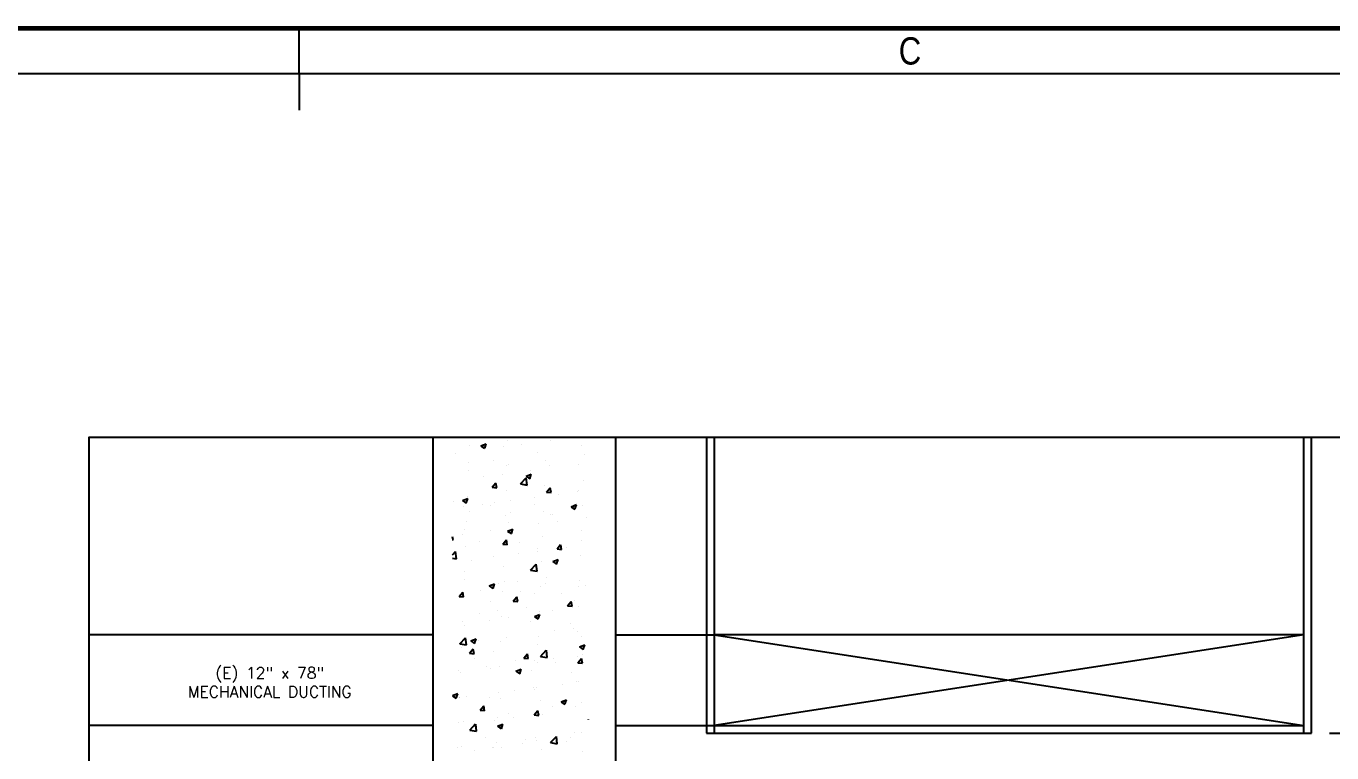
# Model space of a CAD drawing. Extents: x 1.3 to 36.8, y 1.2 to 24.4.
# Drawn here: x 7.617 to 11.215, y 22.417 to 24.418 of the extents above; entities that cross this region are included whole.
import ezdxf

# ---------------------------------------------------------------- set-up
doc = ezdxf.new("R2010")
doc.units = 0
doc.header["$LTSCALE"] = 96
doc.header["$MEASUREMENT"] = 0
doc.linetypes.add('DOT', pattern=[0.25, 0, -0.25])
doc.layers.add('Annotations', color=250, linetype='Continuous', lineweight=9)
doc.layers.add('BORDER', color=7, linetype='Continuous')
doc.layers.add('NO PLOT - GRID', color=255, linetype='DOT', plot=False)
doc.layers.add('Non Printing', color=253, linetype='Continuous', plot=False)
doc.styles.add('Borrego', font='ARIALN.TTF')
doc.styles.add('Borrego 16TH', font='ARIALN.TTF', dxfattribs={"height": 0.0875})
doc.styles.get("Standard").update_dxf_attribs({"font": 'romans.shx'})
doc.dimstyles.new('Borrego', dxfattribs={"dimtxt": 0.075, "dimasz": 0.1, "dimexe": 0.05, "dimexo": 0.05, "dimgap": 0.05, "dimtad": 0, "dimdec": 0, "dimzin": 0, "dimdsep": 46, "dimlunit": 3, "dimtxsty": 'Borrego', "dimcen": 0.05, "dimadec": 1, "dimazin": 0, "dimtfac": 1, "dimtdec": 0, "dimtofl": 0, "dimtmove": 0, "dimatfit": 3, "dimfxl": 1, "dimtolj": 1, "dimtzin": 0, "dimarcsym": 0})

# ---------------------------------------------------------------- blocks, each defined once
blk = doc.blocks.new('*D66')
at = {"layer": 'Annotations', "color": 0, "lineweight": -2}
for p, q in [((11.2082, 22.4716), (11.7337, 22.4716)), ((11.6837, 22.1693), (11.6837, 21.6817)), ((11.6837, 20.6457), (11.6837, 21.3356)), ((11.0896, 20.5457), (11.7337, 20.5457))]:
    blk.add_line(p, q, dxfattribs=at)
at = {"layer": 'Annotations', "color": 0}
for points in [[(11.6671, 22.3716), (11.7004, 22.3716), (11.6837, 22.4716)], [(11.6671, 20.6457), (11.7004, 20.6457), (11.6837, 20.5457)]]:
    blk.add_solid(points, dxfattribs=at)
at = {"layer": 'Defpoints', "color": 0}
for p in [(11.1582, 22.4716), (11.6837, 22.4716), (11.0396, 20.5457)]:
    blk.add_point(p, dxfattribs=at)
at = {"layer": 'Annotations', "color": 0, "lineweight": 9, "insert": (11.6837, 21.5086), "char_height": 0.0875, "attachment_point": 5, "rotation": 90, "style": 'Borrego'}
blk.add_mtext('\\A1;7\'-10"', dxfattribs=at)
blk = doc.blocks.new('Border 24 x 36')
blk.add_line((7.225, 23.5), (7.225, 23.625))
at = {"layer": 'BORDER'}
blk.add_line((34.125, 23.5), (0.5, 23.5), dxfattribs=at)
at = {"layer": 'BORDER', "const_width": 0.0125}
blk.add_lwpolyline([(0.375, 0.375), (35.625, 0.375), (35.625, 23.625), (0.375, 23.625)], close=True, dxfattribs=at)
at = {"layer": 'BORDER', "insert": (8.9081, 23.5625), "char_height": 0.075, "width": 0.18967, "attachment_point": 5, "style": 'Borrego 16TH'}
blk.add_mtext('C', dxfattribs=at)

msp = doc.modelspace()

# ---------------------------------------------------------------- linework, layer by layer
for p, q in [((9.14341, 23.28554), (9.14341, 23.28554)), ((9.49155, 23.28557), (9.49155, 22.47156)), ((9.51238, 23.28557), (9.51238, 22.47156)), ((11.13738, 22.47156), (11.13738, 23.28557)), ((11.15821, 22.47156), (11.15821, 23.28557)), ((8.79915, 23.24225), (8.79915, 23.24225)), ((8.83703, 23.26328), (8.83703, 23.26328)), ((8.86972, 23.263), (8.88431, 23.2686)), ((8.86972, 23.263), (8.88008, 23.25601)), ((8.88013, 23.25589), (8.88436, 23.26848)), ((8.93072, 23.25958), (8.93072, 23.25958)), ((8.944, 23.27795), (8.944, 23.27795)), ((8.98288, 23.26644), (8.98288, 23.26644)), ((9.02597, 23.2437), (9.02597, 23.2437)), ((9.06178, 23.27683), (9.06178, 23.27683)), ((9.14747, 23.26455), (9.14747, 23.26455)), ((8.83561, 23.21702), (8.83561, 23.21702)), ((8.90448, 23.22284), (8.90448, 23.22284)), ((8.94147, 23.2086), (8.94147, 23.2086)), ((8.94682, 23.21232), (8.94682, 23.21232)), ((9.0467, 23.22194), (9.0467, 23.22194)), ((9.05804, 23.20762), (9.05804, 23.20762)), ((9.13855, 23.21198), (9.13855, 23.21198)), ((9.1549, 23.23756), (9.1549, 23.23756)), ((8.8345, 23.19393), (8.8345, 23.19393)), ((8.87592, 23.17741), (8.87592, 23.17741)), ((8.92807, 23.18427), (8.92807, 23.18427)), ((8.97857, 23.15777), (8.9948, 23.17468)), ((8.99408, 23.17912), (9.00866, 23.18472)), ((8.99408, 23.17912), (9.00444, 23.17213)), ((8.99715, 23.15479), (8.99485, 23.17458)), ((9.00449, 23.17201), (9.00871, 23.1846)), ((9.00697, 23.19466), (9.00697, 23.19466)), ((8.90114, 23.14848), (8.91118, 23.16045)), ((8.90114, 23.14848), (8.91359, 23.14739)), ((8.91364, 23.14727), (8.91123, 23.16033)), ((8.93893, 23.13925), (8.93893, 23.13925)), ((8.97857, 23.15777), (8.9971, 23.1549)), ((9.04416, 23.15258), (9.04416, 23.15258)), ((9.05057, 23.1354), (9.06061, 23.14737)), ((9.05057, 23.1354), (9.06302, 23.13431)), ((9.06307, 23.1342), (9.06066, 23.14725)), ((9.13589, 23.13668), (9.13589, 23.13668)), ((9.13887, 23.14025), (9.13887, 23.14025)), ((9.15237, 23.1682), (9.15237, 23.1682)), ((8.79504, 23.11057), (8.79504, 23.11057)), ((8.81903, 23.11192), (8.83362, 23.11752)), ((8.81903, 23.11192), (8.82939, 23.10493)), ((8.82944, 23.10482), (8.83367, 23.11741)), ((8.83197, 23.12458), (8.83197, 23.12458)), ((8.87326, 23.1021), (8.87326, 23.1021)), ((8.89587, 23.09854), (8.89587, 23.09854)), ((8.90625, 23.10587), (8.90625, 23.10587)), ((8.95217, 23.11249), (8.95217, 23.11249)), ((9.01737, 23.11939), (9.01737, 23.11939)), ((9.01747, 23.10117), (9.01747, 23.10117)), ((9.08374, 23.12981), (9.08374, 23.12981)), ((9.11843, 23.09524), (9.13302, 23.10084)), ((9.12884, 23.08813), (9.13307, 23.10072)), ((9.14984, 23.09885), (9.14984, 23.09885)), ((8.82111, 23.09524), (8.82111, 23.09524)), ((8.83897, 23.08258), (8.83897, 23.08258)), ((8.9364, 23.06989), (8.9364, 23.06989)), ((8.95018, 23.07788), (8.95018, 23.07788)), ((9.04163, 23.08323), (9.04163, 23.08323)), ((9.06139, 23.07318), (9.06139, 23.07318)), ((9.06729, 23.07365), (9.06729, 23.07365)), ((9.11843, 23.09524), (9.1288, 23.08825)), ((9.12868, 23.09647), (9.12868, 23.09647)), ((9.15999, 23.0649), (9.15999, 23.0649)), ((8.8243, 23.03194), (8.8243, 23.03194)), ((8.82943, 23.05523), (8.82943, 23.05523)), ((8.89736, 23.03032), (8.89736, 23.03032)), ((8.94339, 23.02804), (8.95797, 23.03364)), ((8.94339, 23.02804), (8.95375, 23.02105)), ((8.94579, 23.0528), (8.94579, 23.0528)), ((8.9538, 23.02094), (8.95802, 23.03353)), ((9.02893, 23.04765), (9.02893, 23.04765)), ((9.08109, 23.05451), (9.08109, 23.05451)), ((9.1473, 23.0295), (9.1473, 23.0295)), ((8.79312, 23.00364), (8.79149, 23.01246)), ((8.79149, 23.00389), (8.79307, 23.00375)), ((8.81846, 23.01994), (8.81846, 23.01994)), ((8.86481, 22.99997), (8.86481, 22.99997)), ((8.93004, 22.99177), (8.94009, 23.00374)), ((8.93004, 22.99177), (8.9425, 22.99068)), ((8.93387, 23.00054), (8.93387, 23.00054)), ((8.94254, 22.99056), (8.94014, 23.00362)), ((8.97602, 22.99527), (8.97602, 22.99527)), ((9.0391, 23.01388), (9.0391, 23.01388)), ((9.07947, 22.9787), (9.08952, 22.99067)), ((9.08723, 22.99057), (9.08723, 22.99057)), ((9.09197, 22.97749), (9.08956, 22.99055)), ((9.14686, 23.00074), (9.14686, 23.00074)), ((8.79149, 22.96279), (8.80008, 22.97174)), ((8.80243, 22.95185), (8.80013, 22.97164)), ((8.8269, 22.98587), (8.8269, 22.98587)), ((8.90386, 22.95903), (8.90386, 22.95903)), ((8.97413, 22.96548), (8.97413, 22.96548)), ((9.02536, 22.97989), (9.02536, 22.97989)), ((9.02628, 22.97234), (9.02628, 22.97234)), ((9.07947, 22.9787), (9.09192, 22.97761)), ((9.10518, 22.98273), (9.10518, 22.98273)), ((9.14477, 22.96015), (9.14477, 22.96015)), ((8.79149, 22.95365), (8.80238, 22.95196)), ((8.84255, 22.94815), (8.84255, 22.94815)), ((8.93133, 22.93119), (8.93133, 22.93119)), ((9.00619, 22.92035), (9.02242, 22.93726)), ((9.00619, 22.92035), (9.02472, 22.91747)), ((9.02477, 22.91737), (9.02247, 22.93715)), ((9.03656, 22.94453), (9.03656, 22.94453)), ((9.06774, 22.94417), (9.08233, 22.94977)), ((9.06774, 22.94417), (9.0781, 22.93718)), ((9.07815, 22.93706), (9.08238, 22.94965)), ((8.82424, 22.89351), (8.82424, 22.89351)), ((8.82437, 22.91652), (8.82437, 22.91652)), ((8.8927, 22.87697), (8.90728, 22.88257)), ((8.90311, 22.86986), (8.90733, 22.88245)), ((8.91932, 22.88331), (8.91932, 22.88331)), ((8.93545, 22.88881), (8.93545, 22.88881)), ((8.97148, 22.89017), (8.97148, 22.89017)), ((9.04666, 22.88411), (9.04666, 22.88411)), ((9.05038, 22.90056), (9.05038, 22.90056)), ((9.14224, 22.89079), (9.14224, 22.89079)), ((8.80952, 22.84814), (8.81956, 22.86011)), ((8.80952, 22.84814), (8.82197, 22.84705)), ((8.82202, 22.84693), (8.81961, 22.85999)), ((8.82183, 22.84717), (8.82183, 22.84717)), ((8.86816, 22.86553), (8.86816, 22.86553)), ((8.8927, 22.87697), (8.90306, 22.86998)), ((8.9288, 22.86184), (8.9288, 22.86184)), ((8.95895, 22.83506), (8.96899, 22.84703)), ((8.97145, 22.83386), (8.96904, 22.84691)), ((8.97938, 22.86083), (8.97938, 22.86083)), ((9.01676, 22.85558), (9.01676, 22.85558)), ((9.03403, 22.87517), (9.03403, 22.87517)), ((9.09059, 22.85613), (9.09059, 22.85613)), ((9.13825, 22.87644), (9.13825, 22.87644)), ((9.15787, 22.87941), (9.15787, 22.87941)), ((8.89526, 22.83473), (8.89526, 22.83473)), ((8.95895, 22.83506), (8.9714, 22.83397)), ((8.99557, 22.81839), (8.99557, 22.81839)), ((9.10838, 22.82199), (9.11842, 22.83396)), ((9.10838, 22.82199), (9.12083, 22.8209)), ((9.12088, 22.82078), (9.11847, 22.83384)), ((9.12715, 22.83571), (9.12715, 22.83571)), ((9.1397, 22.82144), (9.1397, 22.82144)), ((8.8193, 22.77781), (8.8193, 22.77781)), ((8.86452, 22.80114), (8.86452, 22.80114)), ((8.894, 22.78291), (8.894, 22.78291)), ((8.91667, 22.808), (8.91667, 22.808)), ((8.92627, 22.79248), (8.92627, 22.79248)), ((8.94518, 22.78899), (8.94518, 22.78899)), ((9.00521, 22.77822), (9.00521, 22.77822)), ((9.01705, 22.79309), (9.03164, 22.79869)), ((9.01705, 22.79309), (9.02741, 22.7861)), ((9.02746, 22.78599), (9.03169, 22.79857)), ((9.0315, 22.80582), (9.0315, 22.80582)), ((9.06668, 22.80984), (9.06668, 22.80984)), ((8.73775, 22.74239), (7.78952, 22.74239)), ((8.82368, 22.76813), (8.82368, 22.76813)), ((9.07234, 22.75354), (9.07234, 22.75354)), ((9.11643, 22.77352), (9.11643, 22.77352)), ((9.12449, 22.76041), (9.12449, 22.76041)), ((9.13717, 22.75209), (9.13717, 22.75209)), ((9.24155, 22.74239), (9.51238, 22.74239)), ((8.80971, 22.71897), (8.80971, 22.71897)), ((8.81147, 22.71741), (8.8277, 22.73432)), ((8.81147, 22.71741), (8.83, 22.71453)), ((8.81677, 22.70846), (8.81677, 22.70846)), ((8.83005, 22.71443), (8.82775, 22.73421)), ((8.83843, 22.69143), (8.84847, 22.7034)), ((8.842, 22.7259), (8.85659, 22.7315)), ((8.842, 22.7259), (8.85237, 22.71891)), ((8.85093, 22.69022), (8.84852, 22.70328)), ((8.85242, 22.71879), (8.85664, 22.73138)), ((8.86186, 22.72584), (8.86186, 22.72584)), ((8.92373, 22.72313), (8.92373, 22.72313)), ((8.94077, 22.73622), (8.94077, 22.73622)), ((9.02474, 22.71608), (9.02474, 22.71608)), ((9.02896, 22.73647), (9.02896, 22.73647)), ((9.14141, 22.70921), (9.15599, 22.71481)), ((9.14141, 22.70921), (9.15177, 22.70222)), ((9.14624, 22.73693), (9.14624, 22.73693)), ((9.15182, 22.70211), (9.15604, 22.7147)), ((8.83843, 22.69143), (8.85088, 22.69034)), ((8.85343, 22.67646), (8.85343, 22.67646)), ((8.90325, 22.69522), (8.90325, 22.69522)), ((8.96464, 22.67176), (8.96464, 22.67176)), ((8.98786, 22.67836), (8.9979, 22.69033)), ((8.98786, 22.67836), (9.00031, 22.67727)), ((9.00036, 22.67715), (8.99795, 22.69021)), ((9.01753, 22.67138), (9.01753, 22.67138)), ((9.02643, 22.66711), (9.02643, 22.66711)), ((9.03381, 22.68292), (9.05004, 22.69984)), ((9.03381, 22.68292), (9.05234, 22.68005)), ((9.05239, 22.67994), (9.05009, 22.69973)), ((9.06969, 22.67824), (9.06969, 22.67824)), ((9.07586, 22.66706), (9.07586, 22.66706)), ((9.13464, 22.68273), (9.13464, 22.68273)), ((9.13728, 22.66528), (9.14733, 22.67725)), ((9.14979, 22.66408), (9.14738, 22.67713)), ((9.14859, 22.68863), (9.14859, 22.68863)), ((8.80706, 22.64367), (8.80706, 22.64367)), ((8.81423, 22.63911), (8.81423, 22.63911)), ((8.88596, 22.65405), (8.88596, 22.65405)), ((8.89736, 22.64847), (8.89736, 22.64847)), ((8.9212, 22.65378), (8.9212, 22.65378)), ((8.96636, 22.64202), (8.98095, 22.64762)), ((8.96636, 22.64202), (8.97672, 22.63503)), ((8.97677, 22.63491), (8.981, 22.6475)), ((9.00857, 22.64377), (9.00857, 22.64377)), ((9.11978, 22.63908), (9.11978, 22.63908)), ((9.13728, 22.66528), (9.14974, 22.66419)), ((9.01488, 22.59607), (9.01488, 22.59607)), ((9.0239, 22.59776), (9.0239, 22.59776)), ((9.09378, 22.60646), (9.09378, 22.60646)), ((9.1321, 22.61338), (9.1321, 22.61338)), ((9.13764, 22.61263), (9.13764, 22.61263)), ((8.79149, 22.57489), (8.8059, 22.58043)), ((8.79149, 22.57471), (8.80168, 22.56784)), ((8.80173, 22.56772), (8.80595, 22.58031)), ((8.8117, 22.56975), (8.8117, 22.56975)), ((8.81198, 22.57056), (8.81198, 22.57056)), ((8.83115, 22.57188), (8.83115, 22.57188)), ((8.89465, 22.57092), (8.89465, 22.57092)), ((8.91867, 22.58442), (8.91867, 22.58442)), ((8.9232, 22.56586), (8.9232, 22.56586)), ((8.96273, 22.58921), (8.96273, 22.58921)), ((9.01614, 22.59177), (9.01614, 22.59177)), ((9.03441, 22.56116), (9.03441, 22.56116)), ((9.09072, 22.55814), (9.1053, 22.56374)), ((9.10113, 22.55103), (9.10535, 22.56362)), ((8.86733, 22.53472), (8.87738, 22.54669)), ((8.86733, 22.53472), (8.87979, 22.53363)), ((8.87983, 22.53352), (8.87743, 22.54657)), ((8.94457, 22.52517), (8.94457, 22.52517)), ((9.01676, 22.52165), (9.02681, 22.53362)), ((9.02136, 22.52841), (9.02136, 22.52841)), ((9.02926, 22.52044), (9.02685, 22.5335)), ((9.03898, 22.52429), (9.03898, 22.52429)), ((9.06606, 22.54603), (9.06606, 22.54603)), ((9.09072, 22.55814), (9.10108, 22.55115)), ((9.12957, 22.54403), (9.12957, 22.54403)), ((9.14562, 22.55646), (9.14562, 22.55646)), ((8.73775, 22.49239), (7.78952, 22.49239)), ((8.80917, 22.5004), (8.80917, 22.5004)), ((8.82307, 22.50432), (8.82307, 22.50432)), ((8.83909, 22.47998), (8.85532, 22.49689)), ((8.851, 22.49239), (8.85588, 22.49239)), ((8.85767, 22.477), (8.85537, 22.49679)), ((8.90792, 22.50704), (8.90792, 22.50704)), ((8.91567, 22.49095), (8.93026, 22.49655)), ((8.91567, 22.49095), (8.92603, 22.48396)), ((8.91613, 22.51507), (8.91613, 22.51507)), ((8.91944, 22.49239), (8.92895, 22.49239)), ((8.92608, 22.48384), (8.93031, 22.49643)), ((8.96007, 22.5139), (8.96007, 22.5139)), ((9.01676, 22.52165), (9.02921, 22.52056)), ((9.16619, 22.50858), (9.16649, 22.50893)), ((9.16619, 22.50858), (9.16649, 22.50855)), ((9.24155, 22.49239), (9.51238, 22.49239)), ((8.83909, 22.47998), (8.85762, 22.47711)), ((8.88263, 22.4594), (8.88263, 22.4594)), ((8.99384, 22.4547), (8.99384, 22.4547)), ((9.01883, 22.45906), (9.01883, 22.45906)), ((9.02413, 22.45227), (9.02413, 22.45227)), ((9.06143, 22.4455), (9.07766, 22.46241)), ((9.08001, 22.44252), (9.07771, 22.46231)), ((9.11574, 22.45944), (9.11574, 22.45944)), ((9.12704, 22.47468), (9.12704, 22.47468)), ((9.14563, 22.47312), (9.14563, 22.47312)), ((9.49155, 22.47156), (11.15821, 22.47156)), ((8.80663, 22.43105), (8.80663, 22.43105)), ((8.81534, 22.43612), (8.81534, 22.43612)), ((8.85311, 22.42487), (8.85311, 22.42487)), ((8.90263, 22.43141), (8.90263, 22.43141)), ((8.90527, 22.43173), (8.90527, 22.43173)), ((8.9136, 22.44572), (8.9136, 22.44572)), ((8.92655, 22.43142), (8.92655, 22.43142)), ((8.98417, 22.44212), (8.98417, 22.44212)), ((9.03777, 22.42672), (9.03777, 22.42672)), ((9.06143, 22.4455), (9.07996, 22.44263)), ((9.10505, 22.45001), (9.10505, 22.45001)), ((9.14898, 22.42202), (9.14898, 22.42202))]:
    msp.add_line(p, q)
for points in [[(8.73775, 23.28557), (8.73775, 20.47156)], [(9.24155, 22.14764), (9.24155, 23.28557)], [(9.51238, 22.74239), (11.13738, 22.49239)], [(11.13738, 22.74239), (9.51238, 22.49239)]]:
    msp.add_lwpolyline(points)
msp.add_lwpolyline([(9.51238, 22.49239), (11.13738, 22.49239), (11.13738, 22.74239), (9.51238, 22.74239)], close=True)
at = {"layer": 'NO PLOT - GRID'}
msp.add_line((8.36892, 24.28712), (8.36892, 1.26212), dxfattribs=at)
at = {"layer": 'Non Printing', "linetype": 'Continuous'}
msp.add_lwpolyline([(7.78952, 19.82472), (13.10185, 19.82472), (13.10185, 23.28557), (7.78952, 23.28557)], close=True, dxfattribs=at)

# ---------------------------------------------------------------- block references
msp.add_blockref('Border 24 x 36', (1.14392, 0.78712))

# ---------------------------------------------------------------- texts
at = {"layer": 'Annotations', "insert": (8.28814, 22.61136), "char_height": 0.03125, "width": 0.8992154, "attachment_point": 5}
msp.add_mtext('(E) 12" x 78" \\PMECHANICAL DUCTING', dxfattribs=at)

# ---------------------------------------------------------------- dimensions: what is measured, and where the dimension line sits
at = {"layer": 'Annotations', "lineweight": 9}
dim = msp.add_linear_dim(base=(11.68373, 22.47156), p1=(11.03958, 20.54572), p2=(11.15821, 22.47156), angle=90, text='7\'-10"', dimstyle='Borrego', override={"dimscale": 1, "dimtxt": 0.0875, "dimlfac": 48.000002, "dimtix": 0, "dimtofl": 0, "dimtmove": 0, "dimatfit": 3}, dxfattribs=at)
dim.commit()
dim.dimension.update_dxf_attribs({"geometry": '*D66', "text_midpoint": (11.68373, 21.50864)})

doc.saveas('drawing.dxf')
